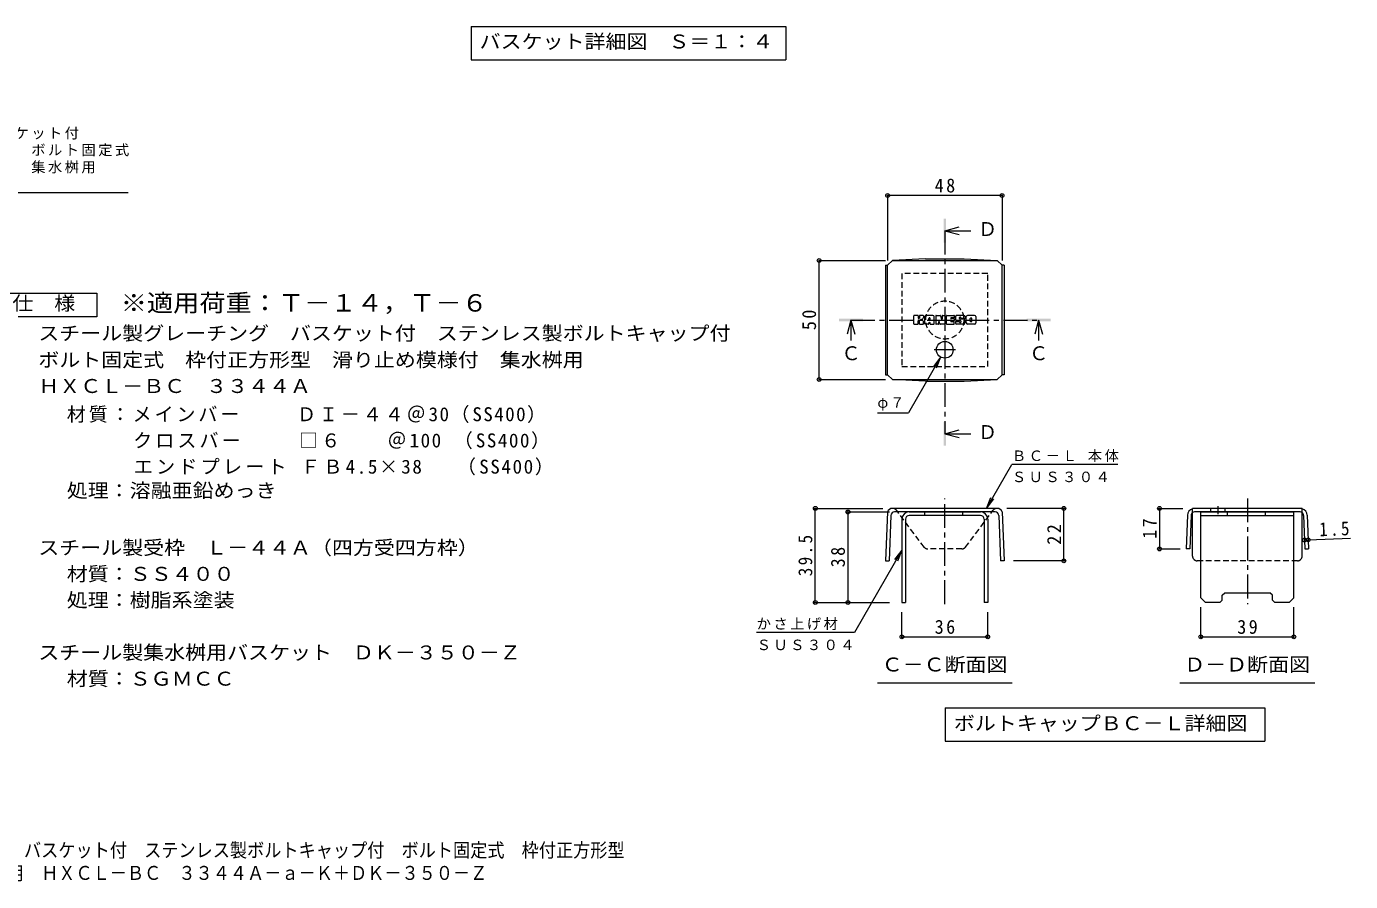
# Model space of a CAD drawing. Units: millimetres on the paper, enlarged 4 times, with parts at other scales. Extents: x -1070 to 1082, y -788 to 743.
# Drawn here: x -29 to 1082, y -788 to -70 of the extents above; entities that cross this region are included whole.
import ezdxf
from ezdxf.enums import TextEntityAlignment as Align

# ---------------------------------------------------------------- set-up
doc = ezdxf.new("R2010")
doc.units = ezdxf.units.MM
doc.header["$LTSCALE"] = 4
doc.header["$PDMODE"] = 32
doc.header["$PDSIZE"] = 3.2
doc.linetypes.add('CHAIN1', pattern=[8, 5, -1, 1, -1])
doc.linetypes.add('DASHED1', pattern=[1.8, 1.2, -0.6])
for name, color, linetype, lineweight in [('4-5', 7, 'Continuous', 9), ('D-4', 7, 'Continuous', 9), ('D-5', 7, 'Continuous', 9), ('D-8', 4, 'Continuous', 9), ('D-9', 2, 'Continuous', 9), ('D-F', 7, 'Continuous', 9)]:
    doc.layers.add(name, color=color, linetype=linetype, lineweight=lineweight)
doc.layers.add('F-0_F-0ﾚｲﾔ', color=2, linetype='Continuous')
doc.layers.add('F-F_F-Fﾚｲﾔ', color=2, linetype='Continuous')
doc.styles.add('ＭＳ ゴシック', font='')
doc.styles.get('ＭＳ ゴシック').set_extended_font_data('MS Gothic')

msp = doc.modelspace()

# ---------------------------------------------------------------- linework, layer by layer
at = {"layer": '4-5'}
for p, q in [((344.162, -70), (344.162, -98)), ((344.162, -70), (608.162, -70)), ((608.162, -70), (608.162, -98)), ((344.162, -98), (608.162, -98))]:
    msp.add_line(p, q, dxfattribs=at)
at = {"layer": 'D-4'}
for p, q in [((693.492, -211.325), (693.492, -266.443)), ((789.492, -211.925), (693.492, -211.925)), ((789.492, -211.325), (789.492, -266.443)), ((635.404, -266.443), (691.73, -266.443)), ((636.004, -366.443), (636.004, -266.443)), ((737.992, -347.505), (710.928, -394.381)), ((737.992, -347.505), (731.904, -355.438)), ((737.992, -347.505), (734.165, -356.744)), ((635.404, -366.443), (691.73, -366.443)), ((684.928, -394.381), (710.928, -394.381)), ((776.411, -474.591), (797.753, -437.626)), ((886.753, -437.626), (797.753, -437.626)), ((776.411, -474.591), (780.238, -465.352)), ((631.633, -474.591), (689.577, -474.591)), ((632.833, -553.591), (632.833, -474.591)), ((658.995, -477.591), (694.992, -477.591)), ((660.195, -477.591), (660.195, -553.591)), ((776.411, -474.591), (782.499, -466.657)), ((842.604, -474.591), (793.407, -474.591)), ((841.404, -518.591), (841.404, -474.591)), ((920.404, -474.591), (941.354, -474.591)), ((921.604, -474.591), (921.604, -508.672)), ((1046.317, -501.051), (1081.922, -499.625)), ((705.492, -509.574), (665.603, -578.664)), ((705.492, -509.574), (699.404, -517.508)), ((705.492, -509.574), (701.665, -518.813)), ((920.404, -508.672), (939.088, -508.672)), ((1043.319, -501.171), (1046.317, -501.051)), ((842.604, -518.591), (799.254, -518.591)), ((631.633, -553.591), (694.992, -553.591)), ((705.492, -583.682), (705.492, -561.591)), ((777.492, -583.682), (777.492, -561.591)), ((956.354, -583.682), (956.354, -557.591)), ((1034.354, -583.682), (1034.354, -557.591)), ((665.603, -578.664), (583.603, -578.664)), ((705.492, -582.482), (777.492, -582.482)), ((956.354, -582.482), (1034.354, -582.482))]:
    msp.add_line(p, q, dxfattribs=at)
for p in [(693.492, -211.925), (789.492, -211.925), (636.004, -266.443), (636.004, -366.443), (632.833, -474.591), (660.195, -477.591), (841.404, -474.591), (921.604, -474.591), (1043.319, -501.171), (1046.317, -501.051), (921.604, -508.672), (841.404, -518.591), (632.833, -553.591), (660.195, -553.591), (705.492, -582.482), (777.492, -582.482), (956.354, -582.482), (1034.354, -582.482)]:
    msp.add_point(p, dxfattribs=at)
at = {"layer": 'D-5'}
for p, q in [((-235.697, -209.45), (56.303, -209.45)), ((684.892, -621.075), (798.092, -621.075)), ((938.754, -621.075), (1051.954, -621.075)), ((741.761, -642), (1010, -642)), ((1010, -642), (1010, -670))]:
    msp.add_line(p, q, dxfattribs=at)
at = {"layer": 'D-5', "color": 4}
for p, q in [((741.492, -241.478), (753.492, -238.278)), ((741.492, -241.478), (753.492, -244.678)), ((741.492, -241.478), (763.371, -241.478)), ((662.762, -316.443), (659.562, -328.443)), ((662.762, -316.443), (665.962, -328.443)), ((662.762, -316.443), (662.762, -333.74)), ((820.221, -316.443), (817.021, -328.443)), ((820.221, -316.443), (823.421, -328.443)), ((820.221, -316.443), (820.221, -333.74)), ((741.492, -411.965), (753.492, -408.765)), ((741.492, -411.965), (753.492, -415.165)), ((741.492, -411.965), (763.371, -411.965))]:
    msp.add_line(p, q, dxfattribs=at)
at = {"layer": 'D-5', "color": 4, "linetype": 'CHAIN1'}
for p, q in [((741.492, -241.478), (741.492, -411.965)), ((662.762, -316.443), (820.221, -316.443))]:
    msp.add_line(p, q, dxfattribs=at)
at = {"layer": 'D-5', "color": 2}
msp.add_lwpolyline([(-59.996, -313.786), (-59.996, -293.785), (30.004, -293.785), (30.004, -313.786)], close=True, dxfattribs=at)
at = {"layer": 'D-5'}
msp.add_lwpolyline([(741.761, -642), (741.761, -670), (1010, -670)], dxfattribs=at)
at = {"layer": 'D-5', "color": 4}
for points in [[(740.492, -251.478), (742.492, -251.478), (740.492, -231.478), (742.492, -231.478)], [(652.762, -317.443), (672.762, -317.443), (652.762, -315.443), (672.762, -315.443)], [(810.221, -317.443), (830.221, -317.443), (810.221, -315.443), (830.221, -315.443)], [(740.492, -421.965), (742.492, -421.965), (740.492, -401.965), (742.492, -401.965)]]:
    msp.add_solid(points, dxfattribs=at)
at = {"layer": 'D-8', "linetype": 'DASHED1'}
for p, q in [((777.492, -277.443), (705.492, -277.443)), ((705.492, -277.443), (705.492, -355.443))]:
    msp.add_line(p, q, dxfattribs=at)
at = {"layer": 'D-8'}
for p, q in [((711.492, -477.591), (771.492, -477.591)), ((724.718, -480.591), (724.718, -477.591)), ((756.718, -480.591), (756.718, -477.591)), ((956.354, -477.591), (1034.354, -477.591)), ((956.354, -549.591), (956.354, -477.591)), ((978.58, -480.591), (978.58, -477.591)), ((1010.58, -480.591), (1010.58, -477.591)), ((1034.354, -549.591), (1034.354, -477.591)), ((708.492, -483.591), (708.492, -553.591)), ((771.492, -480.591), (711.492, -480.591)), ((774.492, -483.591), (774.492, -553.591)), ((777.492, -483.591), (777.492, -553.591)), ((956.354, -480.591), (1034.354, -480.591)), ((777.492, -553.591), (774.492, -553.591)), ((956.354, -549.591), (960.354, -553.591)), ((976.354, -545.591), (1014.354, -545.591)), ((1016.354, -551.591), (1018.354, -553.591)), ((1030.354, -553.591), (1018.354, -553.591)), ((1034.354, -549.591), (1030.354, -553.591))]:
    msp.add_line(p, q, dxfattribs=at)
at = {"layer": 'D-8', "linetype": 'DASHED1'}
msp.add_lwpolyline([(705.492, -355.443), (777.492, -355.443), (777.492, -277.443)], dxfattribs=at)
at = {"layer": 'D-8'}
for points in [[(705.492, -483.591), (705.492, -553.591), (708.492, -553.591)], [(974.354, -551.591), (972.354, -553.591), (960.354, -553.591)], [(974.354, -551.591), (974.354, -547.591), (976.354, -545.591)], [(1016.354, -551.591), (1016.354, -547.591), (1014.354, -545.591)]]:
    msp.add_lwpolyline(points, dxfattribs=at)
at = {"layer": 'D-8', "linetype": 'DASHED1'}
msp.add_circle((741.492, -316.443), 16, dxfattribs=at)
at = {"layer": 'D-8'}
for centre, radius, start, end in [((711.492, -483.591), 6, 90, 180), ((771.492, -483.591), 6, 0, 90), ((711.492, -483.591), 3, 90, 180), ((771.492, -483.591), 3, 0, 90)]:
    msp.add_arc(centre, radius, start, end, dxfattribs=at)
at = {"layer": 'D-9'}
for p, q in [((693.492, -270.443), (697.492, -266.443)), ((725.273, -265.178), (697.492, -266.443)), ((697.492, -266.443), (785.492, -266.443)), ((725.273, -265.178), (757.71, -265.178)), ((757.71, -265.178), (785.492, -266.443)), ((789.492, -270.443), (785.492, -266.443)), ((691.73, -270.443), (693.492, -270.443)), ((691.73, -270.443), (691.73, -362.443)), ((693.492, -362.443), (693.492, -270.443)), ((791.254, -270.443), (789.492, -270.443)), ((789.492, -362.443), (789.492, -270.443)), ((791.254, -270.443), (791.254, -362.443)), ((691.73, -362.443), (693.492, -362.443)), ((693.492, -362.443), (697.492, -366.443)), ((725.273, -367.708), (697.492, -366.443)), ((697.492, -366.443), (785.492, -366.443)), ((757.71, -367.708), (785.492, -366.443)), ((789.492, -362.443), (785.492, -366.443)), ((791.254, -362.443), (789.492, -362.443)), ((725.273, -367.708), (757.71, -367.708)), ((693.372, -477.591), (691.73, -518.591)), ((785.407, -474.591), (697.492, -474.591)), ((783.727, -477.591), (699.256, -477.591)), ((702.992, -478.965), (701.963, -477.591)), ((779.991, -478.965), (781.021, -477.591)), ((789.612, -477.591), (791.254, -518.591)), ((1041.354, -474.591), (949.354, -474.591)), ((1039.589, -477.591), (951.135, -477.591)), ((964.467, -474.591), (964.467, -477.591)), ((976.467, -474.591), (976.467, -477.591)), ((696.259, -480.471), (694.727, -518.711)), ((786.725, -480.471), (788.256, -518.711)), ((945.139, -480.368), (944.089, -508.591)), ((948.137, -480.479), (947.088, -508.672)), ((949.354, -514.591), (949.354, -478.177)), ((1041.354, -514.591), (1041.354, -478.177)), ((1042.571, -480.479), (1043.62, -508.672)), ((1045.569, -480.368), (1046.619, -508.591)), ((947.088, -508.672), (944.089, -508.591)), ((1043.62, -508.672), (1046.619, -508.591)), ((691.73, -518.591), (694.727, -518.711)), ((791.254, -518.591), (788.256, -518.711))]:
    msp.add_line(p, q, dxfattribs=at)
at = {"layer": 'D-9', "linetype": 'CHAIN1'}
for p, q in [((750.487, -341.443), (732.497, -341.443)), ((741.492, -334.067), (741.492, -348.819)), ((741.492, -554.968), (741.492, -466.244)), ((995.354, -466.244), (995.354, -554.968)), ((970.467, -472.611), (970.467, -479.571))]:
    msp.add_line(p, q, dxfattribs=at)
at = {"layer": 'D-9', "linetype": 'DASHED1'}
for p, q in [((701.963, -477.591), (700.838, -476.091)), ((781.021, -477.591), (782.145, -476.091)), ((949.354, -478.177), (949.354, -474.591)), ((1041.354, -478.177), (1041.354, -474.591)), ((724.32, -507.419), (702.992, -478.965)), ((758.663, -507.419), (779.991, -478.965)), ((755.835, -508.591), (727.149, -508.591)), ((1037.354, -518.591), (953.354, -518.591))]:
    msp.add_line(p, q, dxfattribs=at)
at = {"layer": 'D-9'}
msp.add_circle((741.492, -341.443), 7, dxfattribs=at)
for centre, radius, start, end in [((697.534, -478.979), 4.388, 90.55618, 161.56279), ((699.256, -480.591), 3, 90, 177.70665), ((783.727, -480.591), 3, 2.29335, 90), ((785.449, -478.979), 4.388, 18.43721, 90.55618), ((951.135, -480.591), 6, 107.26667, 177.86924), ((951.135, -480.591), 3, 90, 126.41565), ((1039.573, -480.591), 3, 53.58435, 90), ((1039.573, -480.591), 6, 2.13076, 72.73333), ((951.135, -480.591), 3, 126.41565, 177.86924), ((1039.573, -480.591), 3, 2.13076, 53.58435), ((953.354, -514.591), 4, 180, 221.40888), ((1037.354, -514.591), 4, 318.59112, 0)]:
    msp.add_arc(centre, radius, start, end, dxfattribs=at)
at = {"layer": 'D-9', "linetype": 'DASHED1'}
for centre, radius, start, end in [((697.534, -478.979), 4.388, 41.15582, 89.44382), ((785.449, -478.979), 4.388, 90.55618, 138.84418), ((727.149, -504.591), 4, 225, 270), ((755.835, -504.591), 4, 270, 315), ((953.354, -514.591), 4, 221.40888, 270), ((1037.354, -514.591), 4, 270, 318.59112)]:
    msp.add_arc(centre, radius, start, end, dxfattribs=at)
at = {"layer": 'D-F'}
for p, q in [((715.469, -319.613), (715.469, -312.905)), ((718.834, -312.591), (715.784, -312.591)), ((715.784, -319.927), (718.834, -319.927)), ((719.148, -312.905), (719.148, -314.754)), ((719.148, -319.613), (719.148, -317.443)), ((720.143, -319.613), (720.143, -317.443)), ((720.153, -312.905), (720.153, -314.754)), ((720.457, -319.927), (723.168, -319.927)), ((723.163, -312.591), (720.468, -312.591)), ((723.477, -312.905), (723.477, -314.468)), ((723.482, -319.613), (723.482, -317.752)), ((724.807, -319.613), (724.807, -313.639)), ((727.821, -319.927), (725.122, -319.927)), ((731.436, -312.591), (725.855, -312.591)), ((728.135, -316.181), (728.135, -315.097)), ((728.135, -319.613), (728.135, -318.774)), ((729.052, -316.285), (728.24, -316.285)), ((729.156, -316.181), (729.156, -315.097)), ((729.156, -319.613), (729.156, -318.774)), ((729.471, -319.927), (732.17, -319.927)), ((732.484, -319.613), (732.484, -313.639)), ((733.832, -312.905), (733.832, -319.613)), ((734.146, -312.591), (737.554, -312.591)), ((736.149, -319.927), (734.146, -319.927)), ((736.464, -319.613), (736.464, -317.794)), ((737.441, -319.702), (736.859, -317.736)), ((741.488, -319.927), (737.742, -319.927)), ((737.853, -312.809), (738.81, -315.797)), ((739.133, -312.905), (739.133, -315.747)), ((739.447, -312.591), (741.488, -312.591)), ((741.802, -312.905), (741.802, -319.613)), ((742.819, -319.613), (742.819, -312.905)), ((743.134, -312.591), (749.176, -312.591)), ((743.134, -319.927), (749.15, -319.927)), ((749.176, -317.064), (746.931, -317.064)), ((749.15, -317.922), (746.931, -317.922)), ((749.176, -314.574), (746.942, -314.574)), ((749.176, -315.453), (746.942, -315.453)), ((749.464, -319.613), (749.464, -318.236)), ((749.49, -314.26), (749.49, -312.905)), ((749.49, -316.75), (749.49, -315.768)), ((750.498, -317.903), (750.498, -318.879)), ((750.812, -317.589), (753.519, -317.589)), ((757.459, -312.591), (751.355, -312.591)), ((754.518, -316.929), (751.355, -316.929)), ((757.65, -319.927), (751.546, -319.927)), ((753.815, -315.277), (753.815, -314.449)), ((753.833, -317.903), (753.833, -318.124)), ((754.13, -315.591), (757.65, -315.591)), ((754.832, -317.243), (754.832, -318.124)), ((754.85, -314.634), (754.85, -314.449)), ((755.164, -314.949), (758.507, -314.949)), ((758.507, -313.639), (758.507, -314.949)), ((759.523, -318.879), (759.523, -313.639)), ((766.467, -312.591), (760.571, -312.591)), ((766.467, -319.927), (760.571, -319.927)), ((762.877, -317.283), (762.877, -315.234)), ((764.161, -317.283), (764.161, -315.234)), ((767.514, -313.639), (767.514, -318.879))]:
    msp.add_line(p, q, dxfattribs=at)
for centre, radius, start, end in [((715.784, -312.905), 0.314, 90, 180), ((715.784, -319.613), 0.314, 180, 270), ((718.834, -312.905), 0.314, 0, 90), ((718.834, -319.613), 0.314, 270, 0), ((719.651, -314.754), 0.503, 180, 0), ((719.645, -317.443), 0.497, 0, 180), ((720.457, -319.613), 0.314, 180, 270), ((720.468, -312.905), 0.314, 90, 180), ((721.319, -316.102), 0.176, 97.33171, 266.57183), ((720.719, -311.435), 4.53, 277.33171, 299.42073), ((721.112, -319.553), 3.282, 53.71985, 86.57183), ((722.429, -314.468), 1.048, 299.42073, 0), ((722.434, -317.752), 1.048, 0, 53.71985), ((723.163, -312.905), 0.314, 0, 90), ((723.168, -319.613), 0.314, 270, 0), ((725.855, -313.639), 1.048, 90, 180), ((725.122, -319.613), 0.314, 180, 270), ((727.821, -319.613), 0.314, 270, 0), ((728.646, -315.097), 0.51, 0, 180), ((728.24, -316.181), 0.105, 180, 270), ((728.646, -318.774), 0.51, 0, 180), ((729.052, -316.181), 0.105, 270, 0), ((729.471, -319.613), 0.314, 180, 270), ((731.436, -313.639), 1.048, 0, 90), ((732.17, -319.613), 0.314, 270, 0), ((734.146, -312.905), 0.314, 90, 180), ((734.146, -319.613), 0.314, 180, 270), ((736.149, -319.613), 0.314, 270, 0), ((736.666, -317.794), 0.202, 16.48875, 180), ((737.742, -319.613), 0.314, 196.48875, 270), ((737.554, -312.905), 0.314, 17.75635, 90), ((738.968, -315.747), 0.165, 197.75635, 0), ((739.447, -312.905), 0.314, 90, 180), ((741.488, -312.905), 0.314, 0, 90), ((741.488, -319.613), 0.314, 270, 0), ((743.134, -312.905), 0.314, 90, 180), ((743.134, -319.613), 0.314, 180, 270), ((746.931, -317.493), 0.429, 90, 270), ((746.942, -315.014), 0.44, 90, 270), ((749.15, -318.236), 0.314, 0, 90), ((749.15, -319.613), 0.314, 270, 0), ((749.176, -312.905), 0.314, 0, 90), ((749.176, -314.26), 0.314, 270, 0), ((749.176, -315.768), 0.314, 0, 90), ((749.176, -316.75), 0.314, 270, 0), ((755.249, -314.76), 4.752, 157.10112, 202.89888), ((750.812, -317.903), 0.314, 90, 180), ((751.546, -318.879), 1.048, 180, 270), ((751.355, -313.115), 0.524, 90, 157.10112), ((751.355, -316.405), 0.524, 202.89888, 270), ((753.519, -317.903), 0.314, 0, 90), ((754.333, -314.449), 0.517, 0, 180), ((754.13, -315.277), 0.314, 180, 270), ((754.333, -318.124), 0.499, 180, 0), ((754.518, -317.243), 0.314, 0, 90), ((755.164, -314.634), 0.314, 180, 270), ((757.459, -313.639), 1.048, 0, 90), ((757.65, -316.115), 0.524, 22.90802, 90), ((757.65, -319.403), 0.524, 270, 337.09198), ((753.759, -317.759), 4.747, 337.09198, 22.90802), ((760.571, -313.639), 1.048, 90, 180), ((760.571, -318.879), 1.048, 180, 270), ((763.519, -315.234), 0.642, 0, 180), ((763.519, -317.283), 0.642, 180, 0), ((766.467, -313.639), 1.048, 0, 90), ((766.467, -318.879), 1.048, 270, 0)]:
    msp.add_arc(centre, radius, start, end, dxfattribs=at)

# ---------------------------------------------------------------- texts
at = {"layer": '4-5', "color": 2, "style": 'ＭＳ ゴシック', "width": 1.1}
msp.add_text('バスケット詳細図\u3000Ｓ＝１：４', height=11.73, dxfattribs=at).set_placement((351.162, -92), align=Align.BOTTOM_LEFT)
at = {"layer": 'D-4', "color": 2, "char_height": 11.73, "attachment_point": 7, "style": 'ＭＳ ゴシック'}
for s, insert in [('\\T1.27;\\W0.95;48', (732.992, -209.525)), ('\\T1.27;\\W0.95;36', (732.992, -580.082)), ('\\T1.27;\\W0.95;39', (986.854, -580.082))]:
    msp.add_mtext(s, dxfattribs=dict(at, insert=insert))
for s, insert, rotation in [('\\T1.27;\\W0.95;50', (633.604, -324.943), 90), ('\\T1.27;\\W0.95;22', (839.004, -505.091), 90), ('\\T1.27;\\W0.95;17', (919.204, -500.131), 90), ('\\T1.27;\\W0.9;1.5', (1055.847, -498.267), 2.293), ('\\T1.28;\\W0.9;39.5', (630.433, -531.591), 90), ('\\T1.27;\\W0.95;38', (657.795, -524.091), 90)]:
    msp.add_mtext(s, dxfattribs=dict(at, insert=insert, rotation=rotation))
at = {"layer": 'D-4', "char_height": 8.798, "attachment_point": 7, "style": 'ＭＳ ゴシック'}
for s, insert in [('\\T1.17;φ７', (684.928, -392.517)), ('\\T1.18;ＢＣ－Ｌ\\~本体', (797.753, -435.762)), ('\\T1.17;ＳＵＳ３０４', (797.753, -452.712)), ('\\T1.17;かさ上げ材', (583.603, -576.801)), ('\\T1.17;ＳＵＳ３０４', (583.603, -593.75))]:
    msp.add_mtext(s, dxfattribs=dict(at, insert=insert))
at = {"layer": 'D-5', "color": 2, "style": 'ＭＳ ゴシック'}
for s, p in [('Ｄ', (769.371, -249.478)), ('Ｃ', (654.762, -353.74)), ('Ｃ', (812.221, -353.74)), ('Ｄ', (769.371, -419.965))]:
    msp.add_text(s, height=11.73, dxfattribs=at).set_placement(p, align=Align.BOTTOM_LEFT)
at = {"layer": 'D-5', "color": 2, "style": 'ＭＳ ゴシック', "width": 1.1}
for s, p in [('仕\u3000様', (-40.996, -311.785)), ('スチール製グレーチング\u3000バスケット付\u3000ステンレス製ボルトキャップ付', (-19.16, -336.953)), ('ボルト固定式\u3000枠付正方形型\u3000滑り止め模様付\u3000集水桝用', (-19.16, -359.255)), ('ＨＸＣＬ－ＢＣ\u3000３３４４Ａ', (-19.16, -381.255)), ('処理：溶融亜鉛めっき', (4.724, -468.954)), ('スチール製受枠\u3000Ｌ－４４Ａ（四方受四方枠）', (-19.161, -516.954)), ('材質：ＳＳ４００', (4.724, -538.954)), ('処理：樹脂系塗装', (4.724, -560.954)), ('スチール製集水桝用バスケット\u3000ＤＫ－３５０－Ｚ', (-19.16, -604.954)), ('Ｃ－Ｃ断面図', (688.492, -615.075)), ('Ｄ－Ｄ断面図', (942.354, -615.075)), ('材質：ＳＧＭＣＣ', (4.724, -626.954)), ('ボルトキャップＢＣ－Ｌ詳細図', (749.113, -664.4))]:
    msp.add_text(s, height=11.73, dxfattribs=at).set_placement(p, align=Align.BOTTOM_LEFT)
at = {"layer": 'D-5', "color": 3, "style": 'ＭＳ ゴシック', "width": 1.1}
msp.add_text('※適用荷重：Ｔ－１４，Ｔ－６', height=14.66, dxfattribs=at).set_placement((50.004, -313.786), align=Align.BOTTOM_LEFT)
at = {"layer": 'D-5', "char_height": 8.798, "attachment_point": 7, "style": 'ＭＳ ゴシック'}
for s, insert in [('\\T1.17;スチール製グレーチング\u3000バスケット付', (-235.697, -164.924)), ('\\T1.17;ステンレス製ボルトキャップ付\u3000ボルト固定式', (-235.697, -179.156)), ('\\T1.17;枠付正方形型\u3000滑り止め模様付\u3000集水桝用', (-235.697, -193.387))]:
    msp.add_mtext(s, dxfattribs=dict(at, insert=insert))
at = {"layer": 'D-5', "color": 2, "char_height": 11.73, "attachment_point": 7, "style": 'ＭＳ ゴシック'}
for s, insert in [('\\T1.15;材質：メインバー\u3000\u3000\\~ＤＩ－４４＠30（SS400）', (4.725, -402.954)), ('\\T1.16;\u3000\u3000\u3000クロスバー\u3000\u3000\\~□６\u3000\u3000＠100\\~（SS400）', (4.725, -424.954)), ('\\T1.17;\u3000\u3000\u3000エンドプレート\\~ＦＢ4.5×38\\~\\~\\~（SS400）', (4.725, -446.954))]:
    msp.add_mtext(s, dxfattribs=dict(at, insert=insert))
at = {"layer": 'F-0_F-0ﾚｲﾔ', "style": 'ＭＳ ゴシック', "width": 0.9}
msp.add_text('滑り止め模様付\u3000集水桝用\u3000ＨＸＣＬ－ＢＣ\u3000３３４４Ａ－ａ－Ｋ＋ＤＫ－３５０－Ｚ', height=11.73, dxfattribs=at).set_placement((-203.979, -790.039), align=Align.BOTTOM_LEFT)
at = {"layer": 'F-F_F-Fﾚｲﾔ', "style": 'ＭＳ ゴシック', "width": 0.9}
msp.add_text('スチール製グレーチング\u3000バスケット付\u3000ステンレス製ボルトキャップ付\u3000ボルト固定式\u3000枠付正方形型', height=11.73, dxfattribs=at).set_placement((-203.979, -770.922), align=Align.BOTTOM_LEFT)

doc.saveas('drawing.dxf')
